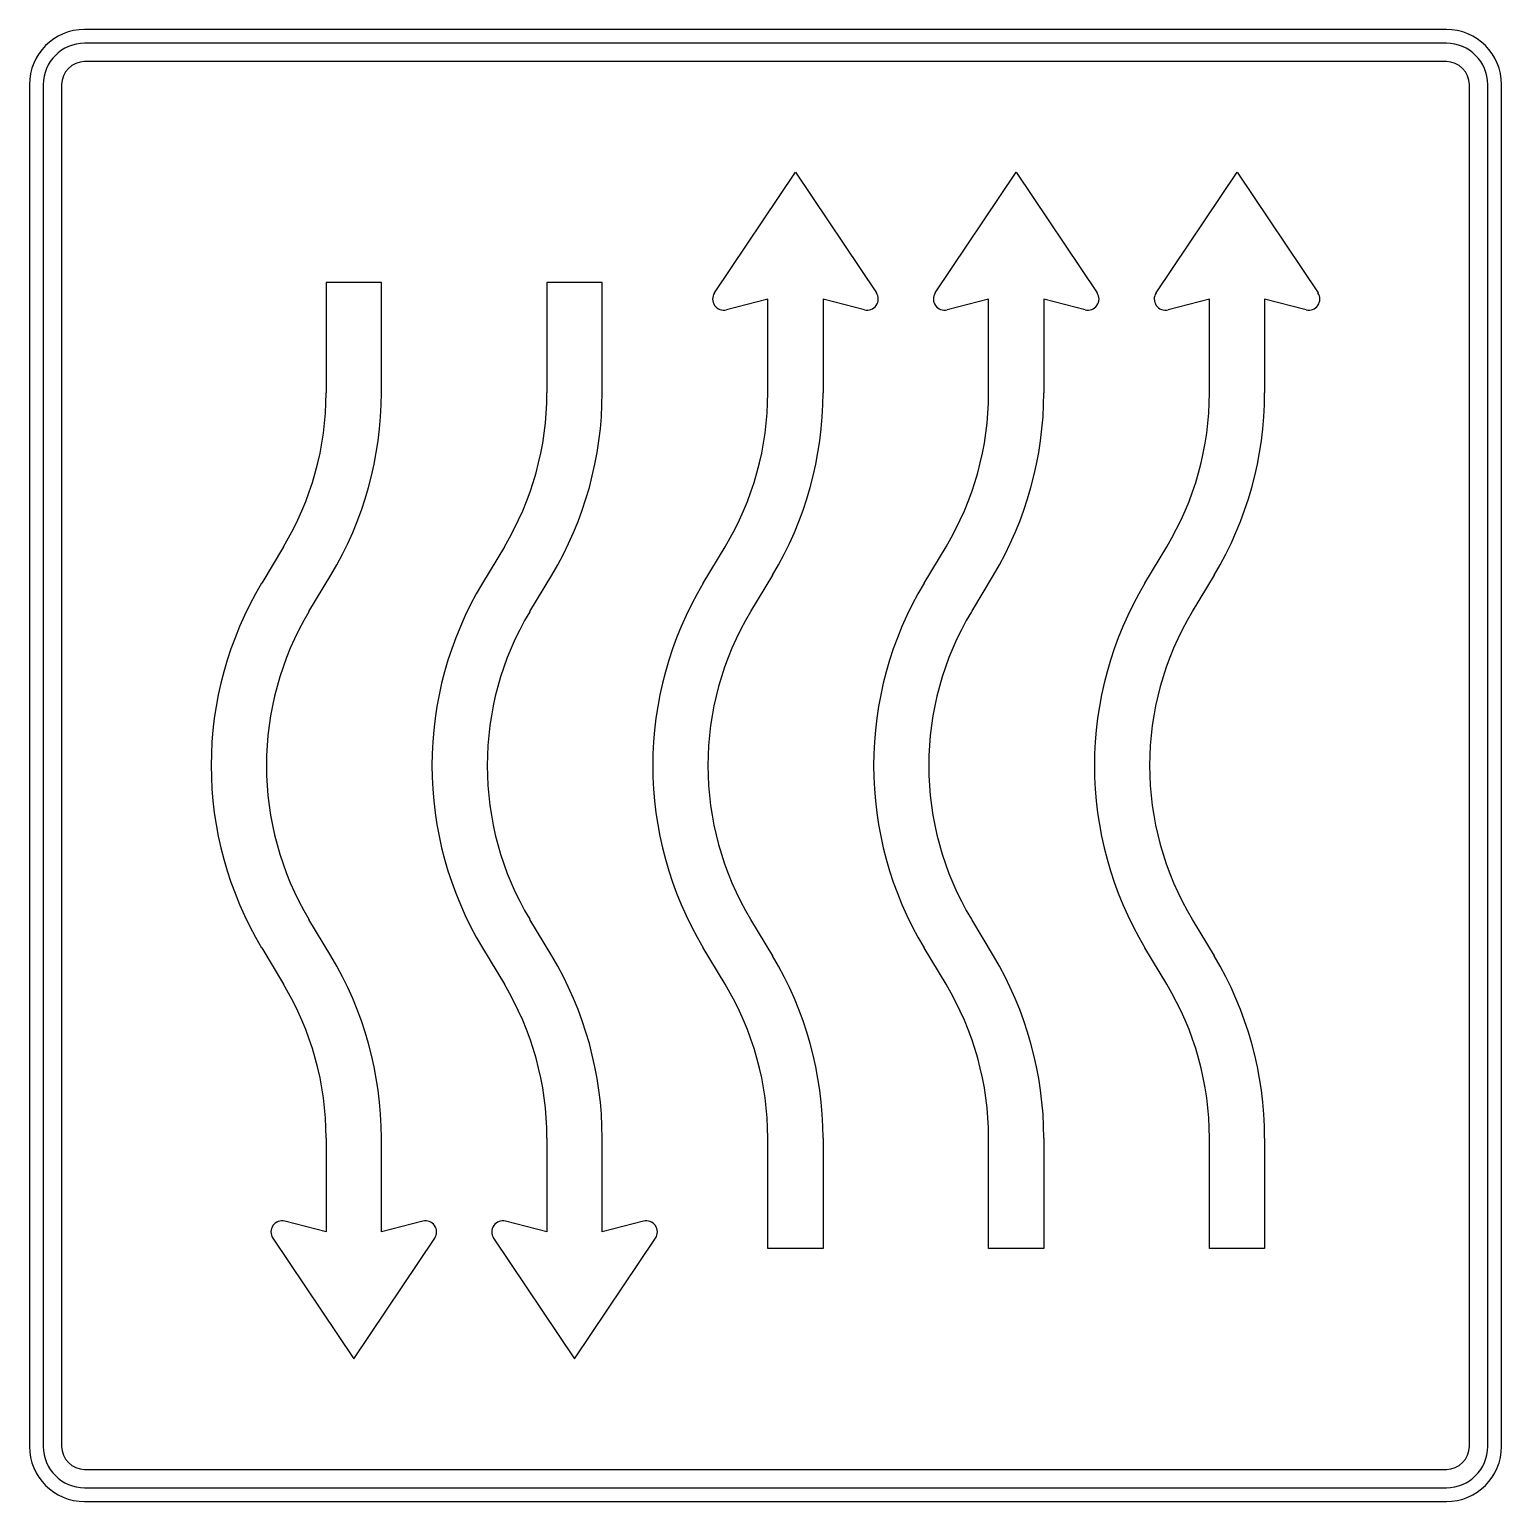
# Model space of a CAD drawing. Extents: x 0 to 1600, y 0 to 1600.
import ezdxf

# ---------------------------------------------------------------- set-up
doc = ezdxf.new("R2010")
doc.units = 0
doc.header["$LTSCALE"] = 25
doc.linetypes.add('AUSGEZOGEN', pattern=[0])
doc.layers.get('0').update_dxf_attribs({"linetype": 'AUSGEZOGEN'})

msp = doc.modelspace()

# ---------------------------------------------------------------- linework, layer by layer
for p, q in [((1540, 1600), (60, 1600)), ((1540, 1585), (60, 1585)), ((1540, 1565), (60, 1565)), ((0, 1540), (0, 60)), ((15, 1540), (15, 60)), ((35, 1540), (35, 60)), ((1565, 60), (1565, 1540)), ((1585, 60), (1585, 1540)), ((1600, 60), (1600, 1540)), ((744.5, 1313.7), (832.5, 1445)), ((832.5, 1445), (920.5, 1313.7)), ((984.5, 1313.7), (1072.5, 1445)), ((1072.5, 1445), (1160.5, 1313.7)), ((1224.5, 1313.7), (1312.5, 1445)), ((1312.5, 1445), (1400.5, 1313.7)), ((322.5, 1325), (322.5, 1205)), ((382.5, 1325), (322.5, 1325)), ((382.5, 1205), (382.5, 1325)), ((562.5, 1325), (562.5, 1205)), ((622.5, 1325), (562.5, 1325)), ((622.5, 1205), (622.5, 1325)), ((802.5, 1307), (757.5, 1295.4)), ((802.5, 1205), (802.5, 1307)), ((907.5, 1295.4), (862.5, 1307)), ((862.5, 1307), (862.5, 1205)), ((1042.5, 1307), (997.5, 1295.4)), ((1042.5, 1205), (1042.5, 1307)), ((1147.5, 1295.4), (1102.5, 1307)), ((1102.5, 1307), (1102.5, 1205)), ((1282.5, 1307), (1237.5, 1295.4)), ((1282.5, 1205), (1282.5, 1307)), ((1387.5, 1295.4), (1342.5, 1307)), ((1342.5, 1307), (1342.5, 1205)), ((276.2, 1037.8), (252.4, 998.1)), ((516.2, 1037.8), (492.4, 998.1)), ((732.4, 998.1), (756.2, 1037.8)), ((972.4, 998.1), (996.2, 1037.8)), ((1212.4, 998.1), (1236.2, 1037.8)), ((303.8, 967.2), (327.6, 1006.9)), ((543.8, 967.2), (567.6, 1006.9)), ((807.6, 1006.9), (783.8, 967.2)), ((1047.6, 1006.9), (1023.8, 967.2)), ((1287.6, 1006.9), (1263.8, 967.2)), ((327.6, 593.1), (303.8, 632.8)), ((567.6, 593.1), (543.8, 632.8)), ((783.8, 632.8), (807.6, 593.1)), ((1023.8, 632.8), (1047.6, 593.1)), ((1263.8, 632.8), (1287.6, 593.1)), ((252.4, 601.9), (276.2, 562.2)), ((492.4, 601.9), (516.2, 562.2)), ((756.2, 562.2), (732.4, 601.9)), ((996.2, 562.2), (972.4, 601.9)), ((1236.2, 562.2), (1212.4, 601.9)), ((322.5, 395), (322.5, 293)), ((382.5, 293), (382.5, 395)), ((562.5, 395), (562.5, 293)), ((622.5, 293), (622.5, 395)), ((802.5, 275), (802.5, 395)), ((862.5, 395), (862.5, 275)), ((1042.5, 275), (1042.5, 395)), ((1102.5, 395), (1102.5, 275)), ((1282.5, 275), (1282.5, 395)), ((1342.5, 395), (1342.5, 275)), ((322.5, 293), (277.5, 304.6)), ((427.5, 304.6), (382.5, 293)), ((562.5, 293), (517.5, 304.6)), ((667.5, 304.6), (622.5, 293)), ((264.5, 286.3), (352.5, 155)), ((352.5, 155), (440.5, 286.3)), ((504.5, 286.3), (592.5, 155)), ((592.5, 155), (680.5, 286.3)), ((862.5, 275), (802.5, 275)), ((1102.5, 275), (1042.5, 275)), ((1342.5, 275), (1282.5, 275)), ((60, 35), (1540, 35)), ((60, 15), (1540, 15)), ((60, 0), (1540, 0))]:
    msp.add_line(p, q)
for centre, radius, start, end in [((60, 1540), 60, 90, 180), ((1540, 1540), 60, 0, 90), ((60, 1540), 45, 90, 180), ((1540, 1540), 45, 0, 90), ((60, 1540), 25, 90, 180), ((1540, 1540), 25, 0, 90), ((754.5, 1307), 12, 146.195, 284.475), ((910.5, 1307), 12, 255.525, 393.805), ((994.5, 1307), 12, 146.195, 284.475), ((1150.5, 1307), 12, 255.525, 393.805), ((1234.5, 1307), 12, 146.195, 284.475), ((1390.5, 1307), 12, 255.525, 393.805), ((-2.5, 1205), 325, 329.04, 360), ((-2.5, 1205), 385, 329.04, 360), ((237.5, 1205), 325, 329.04, 360), ((237.5, 1205), 385, 329.04, 360), ((477.5, 1205), 325, 329.04, 360), ((477.5, 1205), 385, 329.04, 360), ((717.5, 1205), 325, 329.04, 360), ((717.5, 1205), 385, 329.04, 360), ((957.5, 1205), 325, 329.04, 360), ((957.5, 1205), 385, 329.04, 360), ((582.5, 800), 385, 149.04, 210.96), ((822.5, 800), 385, 149.04, 210.96), ((1062.5, 800), 385, 149.04, 210.96), ((1302.5, 800), 385, 149.04, 210.96), ((1542.5, 800), 385, 149.04, 210.96), ((582.5, 800), 325, 149.04, 210.96), ((822.5, 800), 325, 149.04, 210.96), ((1062.5, 800), 325, 149.04, 210.96), ((1302.5, 800), 325, 149.04, 210.96), ((1542.5, 800), 325, 149.04, 210.96), ((-2.5, 395), 385, 0, 30.96), ((237.5, 395), 385, 0, 30.96), ((477.5, 395), 385, 0, 30.96), ((717.5, 395), 385, 0, 30.96), ((957.5, 395), 385, 0, 30.96), ((-2.5, 395), 325, 0, 30.96), ((237.5, 395), 325, 0, 30.96), ((477.5, 395), 325, 0, 30.96), ((717.5, 395), 325, 0, 30.96), ((957.5, 395), 325, 0, 30.96), ((274.5, 293), 12, 75.525, 213.805), ((430.5, 293), 12, 326.195, 464.475), ((514.5, 293), 12, 75.525, 213.805), ((670.5, 293), 12, 326.195, 464.475), ((60, 60), 60, 180, 270), ((60, 60), 45, 180, 270), ((60, 60), 25, 180, 270), ((1540, 60), 60, 270, 360), ((1540, 60), 45, 270, 360), ((1540, 60), 25, 270, 360)]:
    msp.add_arc(centre, radius, start, end)

doc.saveas('drawing.dxf')
